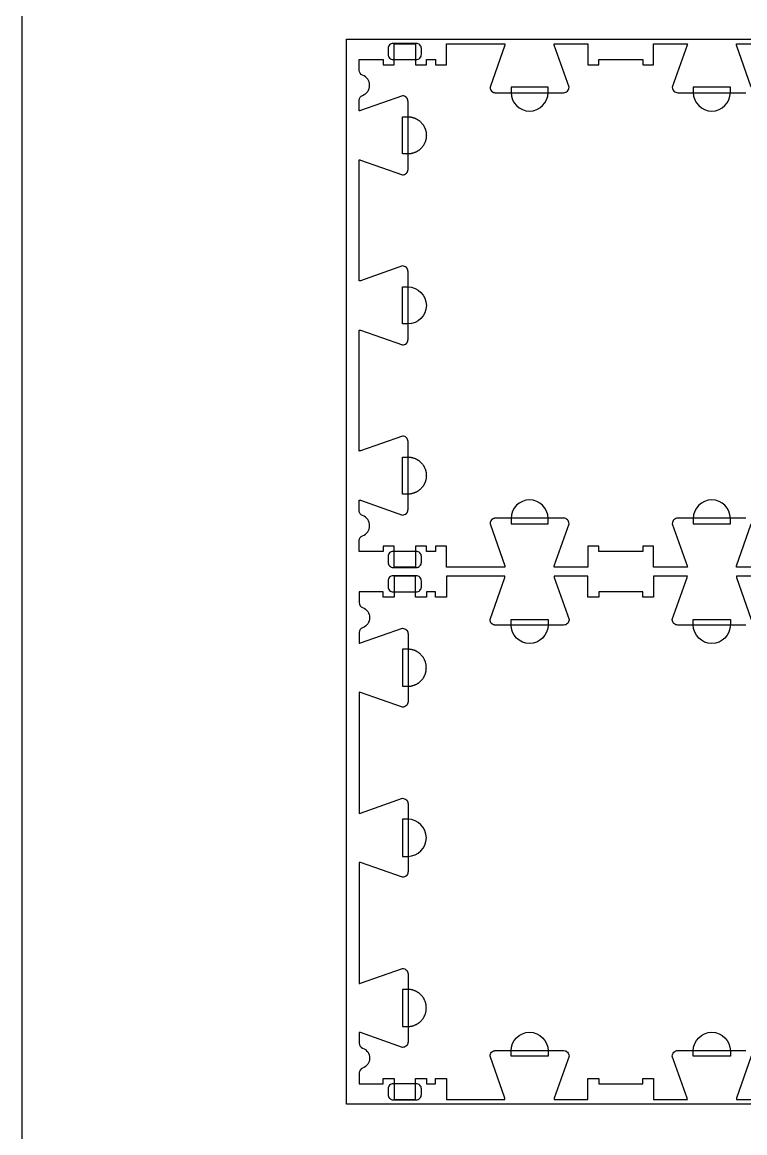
# Model space of a CAD drawing. Extents: x 2032 to 5216, y -19593 to -11999.
# Drawn here: x 2032 to 2860, y -13956 to -12684 of the extents above; entities that cross this region are included whole.
import ezdxf

# ---------------------------------------------------------------- set-up
doc = ezdxf.new("R2010")
doc.units = 0
for name, color, linetype in [('0_SHEET_SPRUCEPLY_2440X122', 1, 'CONTINUOUS'), ('4_ANYTOOL_CUTTHROUGH_OUTSI', 5, 'CONTINUOUS'), ('5_ANYTOOL_HALF_MILL_9MM_IN', 3, 'CONTINUOUS'), ('DONOTCUT', 18, 'CONTINUOUS')]:
    doc.layers.add(name, color=color, linetype=linetype)

msp = doc.modelspace()

# ---------------------------------------------------------------- linework, layer by layer
at = {"layer": '0_SHEET_SPRUCEPLY_2440X122'}
msp.add_lwpolyline([(4843.9, -12703.3), (4843.9, -13923.3), (2403.9, -13923.3), (2403.9, -12703.3)], close=True, dxfattribs=at)
at = {"layer": '4_ANYTOOL_CUTTHROUGH_OUTSI', "color": 5}
for points in [[(2861.7, -13252), (2783.7, -13252, 0.414214), (2777.4, -13258.3), (2777.4, -13258.3), (2777.4, -13258.4), (2794.3, -13306.6), (2794.3, -13306.6, -0.061485), (2794.6, -13308), (2756, -13308), (2756, -13284), (2743.5, -13284), (2743.5, -13290), (2693, -13290), (2693, -13284), (2680.5, -13284), (2680.5, -13308), (2641.9, -13308), (2641.9, -13308, -0.061485), (2642.1, -13306.6), (2659, -13258.4), (2659, -13258.3), (2659, -13258.3), (2659, -13258.3, 0.414214), (2652.8, -13252), (2574.8, -13252), (2574.6, -13252), (2574.5, -13252), (2574.3, -13252), (2574.1, -13252.1), (2574, -13252.1), (2573.8, -13252.1), (2573.7, -13252.1), (2573.5, -13252.1), (2573.4, -13252.2), (2573.2, -13252.2), (2573.1, -13252.3), (2572.9, -13252.3), (2572.8, -13252.3), (2572.6, -13252.4), (2572.5, -13252.5), (2572.4, -13252.5), (2572.2, -13252.6), (2572.1, -13252.6), (2571.9, -13252.7), (2571.8, -13252.8), (2571.7, -13252.8), (2571.5, -13252.9), (2571.4, -13253), (2571.3, -13253.1), (2571.1, -13253.2), (2571, -13253.3), (2570.9, -13253.4), (2570.8, -13253.5), (2570.7, -13253.6), (2570.5, -13253.7), (2570.4, -13253.8), (2570.3, -13253.9, 0.198912), (2568.5, -13258.3), (2568.5, -13258.3), (2568.5, -13258.4), (2585.4, -13306.6), (2585.4, -13306.6, -0.061485), (2585.6, -13308), (2568.2, -13308), (2518.5, -13308), (2518.5, -13284), (2506, -13284), (2506, -13290), (2495.5, -13290), (2495.5, -13284), (2483, -13284), (2483, -13308), (2458.5, -13308), (2458.5, -13284), (2446, -13284), (2446, -13290), (2418.5, -13290), (2418.5, -13277.6), (2418.5, -13277.6, -0.317837), (2422.3, -13272.2, 0.707107), (2422.3, -13249.1, -0.317837), (2418.5, -13243.7), (2418.5, -13231.3, -0.061485), (2419.8, -13231.5), (2468.1, -13248.4), (2468.2, -13248.4), (2468.2, -13248.4), (2468.2, -13248.4, 0.198912), (2472.6, -13246.6), (2472.7, -13246.5), (2472.8, -13246.4), (2472.9, -13246.3), (2473, -13246.2), (2473.1, -13246), (2473.2, -13245.9), (2473.3, -13245.8), (2473.4, -13245.7), (2473.5, -13245.5), (2473.6, -13245.4), (2473.6, -13245.3), (2473.7, -13245.1), (2473.8, -13245), (2473.9, -13244.9), (2473.9, -13244.7), (2474, -13244.6), (2474, -13244.4), (2474.1, -13244.3), (2474.1, -13244.1), (2474.2, -13244), (2474.2, -13243.8), (2474.3, -13243.7), (2474.3, -13243.5), (2474.3, -13243.4), (2474.4, -13243.2), (2474.4, -13243.1), (2474.4, -13242.9), (2474.4, -13242.8), (2474.4, -13242.6), (2474.4, -13242.5), (2474.5, -13242.3), (2474.5, -13242.2), (2474.5, -13164.2, 0.414214), (2468.2, -13157.9), (2468.2, -13157.9), (2468.1, -13157.9), (2419.8, -13174.8), (2419.8, -13174.8, -0.061485), (2418.5, -13175.1), (2418.5, -13036.4, -0.061485), (2419.8, -13036.6), (2468.1, -13053.5), (2468.2, -13053.5), (2468.2, -13053.5), (2468.2, -13053.5, 0.198912), (2472.6, -13051.7), (2472.7, -13051.6), (2472.8, -13051.5), (2472.9, -13051.4), (2473, -13051.3), (2473.1, -13051.1), (2473.2, -13051), (2473.3, -13050.9), (2473.4, -13050.8), (2473.5, -13050.6), (2473.6, -13050.5), (2473.6, -13050.4), (2473.7, -13050.2), (2473.8, -13050.1), (2473.9, -13050), (2473.9, -13049.8), (2474, -13049.7), (2474, -13049.5), (2474.1, -13049.4), (2474.1, -13049.2), (2474.2, -13049.1), (2474.2, -13048.9), (2474.3, -13048.8), (2474.3, -13048.6), (2474.3, -13048.5), (2474.4, -13048.3), (2474.4, -13048.2), (2474.4, -13048), (2474.4, -13047.9), (2474.4, -13047.7), (2474.4, -13047.6), (2474.5, -13047.4), (2474.5, -13047.3), (2474.5, -12969.3), (2474.5, -12969.1), (2474.4, -12969), (2474.4, -12968.8), (2474.4, -12968.7), (2474.4, -12968.5), (2474.4, -12968.4), (2474.4, -12968.2), (2474.3, -12968.1), (2474.3, -12967.9), (2474.3, -12967.8), (2474.2, -12967.6), (2474.2, -12967.5), (2474.1, -12967.3), (2474.1, -12967.2), (2474, -12967), (2474, -12966.9), (2473.9, -12966.7), (2473.9, -12966.6), (2473.8, -12966.5), (2473.7, -12966.3), (2473.6, -12966.2), (2473.6, -12966.1), (2473.5, -12965.9), (2473.4, -12965.8), (2473.3, -12965.7), (2473.2, -12965.5), (2473.1, -12965.4), (2473, -12965.3), (2472.9, -12965.2), (2472.8, -12965.1), (2472.7, -12965), (2472.6, -12964.9, 0.198912), (2468.2, -12963), (2468.2, -12963), (2468.1, -12963), (2419.8, -12979.9), (2419.8, -12979.9, -0.061485), (2418.5, -12980.2), (2418.5, -12841.5, -0.061485), (2419.8, -12841.7), (2468.1, -12858.6), (2468.2, -12858.6), (2468.2, -12858.6), (2468.2, -12858.6, 0.414214), (2474.5, -12852.4), (2474.5, -12774.4), (2474.5, -12774.2), (2474.4, -12774.1), (2474.4, -12773.9), (2474.4, -12773.8), (2474.4, -12773.6), (2474.4, -12773.5), (2474.4, -12773.3), (2474.3, -12773.2), (2474.3, -12773), (2474.3, -12772.9), (2474.2, -12772.7), (2474.2, -12772.6), (2474.1, -12772.4), (2474.1, -12772.3), (2474, -12772.1), (2474, -12772), (2473.9, -12771.8), (2473.9, -12771.7), (2473.8, -12771.6), (2473.7, -12771.4), (2473.6, -12771.3), (2473.6, -12771.2), (2473.5, -12771), (2473.4, -12770.9), (2473.3, -12770.8), (2473.2, -12770.6), (2473.1, -12770.5), (2473, -12770.4), (2472.9, -12770.3), (2472.8, -12770.2), (2472.7, -12770.1), (2472.6, -12770, 0.198912), (2468.2, -12768.1), (2468.2, -12768.1), (2468.1, -12768.1), (2419.8, -12785), (2419.8, -12785, -0.061485), (2418.5, -12785.3), (2418.5, -12772.9, -0.317837), (2422.3, -12767.5, 0.707107), (2422.3, -12744.4, -0.317837), (2418.5, -12738.9), (2418.5, -12726.5), (2446, -12726.5), (2446, -12732.5), (2458.5, -12732.5), (2458.5, -12708.5), (2483, -12708.5), (2483, -12732.5), (2495.5, -12732.5), (2495.5, -12726.5), (2506, -12726.5), (2506, -12732.5), (2518.5, -12732.5), (2518.5, -12732.3), (2518.5, -12732.3), (2518.5, -12708.5), (2585.6, -12708.5), (2585.6, -12708.5, -0.061485), (2585.4, -12709.9), (2568.5, -12758.2), (2568.5, -12758.2), (2568.5, -12758.3), (2568.5, -12758.3, 0.198912), (2570.3, -12762.7), (2570.4, -12762.8), (2570.5, -12762.9), (2570.7, -12763), (2570.8, -12763.1), (2570.9, -12763.2), (2571, -12763.3), (2571.1, -12763.4), (2571.3, -12763.5), (2571.4, -12763.6), (2571.5, -12763.6), (2571.7, -12763.7), (2571.8, -12763.8), (2571.9, -12763.9), (2572.1, -12763.9), (2572.2, -12764), (2572.4, -12764.1), (2572.5, -12764.1), (2572.6, -12764.2), (2572.8, -12764.2), (2572.9, -12764.3), (2573.1, -12764.3), (2573.2, -12764.3), (2573.4, -12764.4), (2573.5, -12764.4), (2573.7, -12764.4), (2573.8, -12764.5), (2574, -12764.5), (2574.1, -12764.5), (2574.3, -12764.5), (2574.5, -12764.5), (2574.6, -12764.5), (2574.8, -12764.5), (2652.8, -12764.5, 0.414214), (2659, -12758.3), (2659, -12758.2), (2659, -12758.2), (2642.1, -12709.9), (2642.1, -12709.9, -0.061485), (2641.9, -12708.5), (2680.5, -12708.5), (2680.5, -12732.5), (2693, -12732.5), (2693, -12726.5), (2743.5, -12726.5), (2743.5, -12732.5), (2756, -12732.5), (2756, -12708.5), (2794.6, -12708.5), (2794.6, -12708.5, -0.061485), (2794.3, -12709.9), (2777.4, -12758.2), (2777.4, -12758.3), (2777.4, -12758.3, 0.414214), (2783.7, -12764.5), (2861.7, -12764.5)], [(2867.9, -12758.2), (2851, -12709.9), (2851, -12709.9, -0.061485), (2850.8, -12708.5), (2918, -12708.5)], [(2868.2, -13308), (2850.8, -13308), (2850.8, -13308, -0.061485), (2851, -13306.6), (2867.9, -13258.4)], [(2861.7, -13374.5), (2783.7, -13374.5, -0.414214), (2777.4, -13368.3), (2777.4, -13368.2), (2777.4, -13368.2), (2794.3, -13319.9), (2794.3, -13319.9, 0.061485), (2794.6, -13318.5), (2756, -13318.5), (2756, -13342.5), (2743.5, -13342.5), (2743.5, -13336.5), (2693, -13336.5), (2693, -13342.5), (2680.5, -13342.5), (2680.5, -13318.5), (2641.9, -13318.5), (2641.9, -13318.5, 0.061485), (2642.1, -13319.9), (2659, -13368.2), (2659, -13368.2), (2659, -13368.3), (2659, -13368.3, -0.414214), (2652.8, -13374.5), (2574.8, -13374.5), (2574.6, -13374.5), (2574.5, -13374.5), (2574.3, -13374.5), (2574.1, -13374.5), (2574, -13374.5), (2573.8, -13374.5), (2573.7, -13374.4), (2573.5, -13374.4), (2573.4, -13374.4), (2573.2, -13374.3), (2573.1, -13374.3), (2572.9, -13374.3), (2572.8, -13374.2), (2572.6, -13374.2), (2572.5, -13374.1), (2572.4, -13374.1), (2572.2, -13374), (2572.1, -13373.9), (2571.9, -13373.9), (2571.8, -13373.8), (2571.7, -13373.7), (2571.5, -13373.6), (2571.4, -13373.6), (2571.3, -13373.5), (2571.1, -13373.4), (2571, -13373.3), (2570.9, -13373.2), (2570.8, -13373.1), (2570.7, -13373), (2570.5, -13372.9), (2570.4, -13372.8), (2570.3, -13372.7, -0.198912), (2568.5, -13368.3), (2568.5, -13368.2), (2568.5, -13368.2), (2585.4, -13319.9), (2585.4, -13319.9, 0.061485), (2585.6, -13318.5), (2518.5, -13318.5), (2518.5, -13342.5), (2506, -13342.5), (2506, -13336.5), (2495.5, -13336.5), (2495.5, -13342.5), (2483, -13342.5), (2483, -13318.5), (2458.5, -13318.5), (2458.5, -13342.5), (2446, -13342.5), (2446, -13336.5), (2418.5, -13336.5), (2418.5, -13348.9), (2418.5, -13348.9, 0.317837), (2422.3, -13354.4, -0.707107), (2422.3, -13377.5, 0.317837), (2418.5, -13382.9), (2418.5, -13395.3, 0.061485), (2419.8, -13395), (2468.1, -13378.1), (2468.2, -13378.1), (2468.2, -13378.1), (2468.2, -13378.1, -0.198912), (2472.6, -13380), (2472.7, -13380.1), (2472.8, -13380.2), (2472.9, -13380.3), (2473, -13380.4), (2473.1, -13380.5), (2473.2, -13380.6), (2473.3, -13380.8), (2473.4, -13380.9), (2473.5, -13381), (2473.6, -13381.2), (2473.6, -13381.3), (2473.7, -13381.4), (2473.8, -13381.6), (2473.9, -13381.7), (2473.9, -13381.8), (2474, -13382), (2474, -13382.1), (2474.1, -13382.3), (2474.1, -13382.4), (2474.2, -13382.6), (2474.2, -13382.7), (2474.3, -13382.9), (2474.3, -13383), (2474.3, -13383.2), (2474.4, -13383.3), (2474.4, -13383.5), (2474.4, -13383.6), (2474.4, -13383.8), (2474.4, -13383.9), (2474.4, -13384.1), (2474.5, -13384.2), (2474.5, -13384.4), (2474.5, -13462.4, -0.414214), (2468.2, -13468.6), (2468.2, -13468.6), (2468.1, -13468.6), (2419.8, -13451.7), (2419.8, -13451.7, 0.061485), (2418.5, -13451.5), (2418.5, -13590.2, 0.061485), (2419.8, -13589.9), (2468.1, -13573), (2468.2, -13573), (2468.2, -13573), (2468.2, -13573, -0.198912), (2472.6, -13574.9), (2472.7, -13575), (2472.8, -13575.1), (2472.9, -13575.2), (2473, -13575.3), (2473.1, -13575.4), (2473.2, -13575.5), (2473.3, -13575.7), (2473.4, -13575.8), (2473.5, -13575.9), (2473.6, -13576.1), (2473.6, -13576.2), (2473.7, -13576.3), (2473.8, -13576.5), (2473.9, -13576.6), (2473.9, -13576.7), (2474, -13576.9), (2474, -13577), (2474.1, -13577.2), (2474.1, -13577.3), (2474.2, -13577.5), (2474.2, -13577.6), (2474.3, -13577.8), (2474.3, -13577.9), (2474.3, -13578.1), (2474.4, -13578.2), (2474.4, -13578.4), (2474.4, -13578.5), (2474.4, -13578.7), (2474.4, -13578.8), (2474.4, -13579), (2474.5, -13579.1), (2474.5, -13579.3), (2474.5, -13657.3), (2474.5, -13657.4), (2474.4, -13657.6), (2474.4, -13657.7), (2474.4, -13657.9), (2474.4, -13658), (2474.4, -13658.2), (2474.4, -13658.3), (2474.3, -13658.5), (2474.3, -13658.6), (2474.3, -13658.8), (2474.2, -13658.9), (2474.2, -13659.1), (2474.1, -13659.2), (2474.1, -13659.4), (2474, -13659.5), (2474, -13659.7), (2473.9, -13659.8), (2473.9, -13660), (2473.8, -13660.1), (2473.7, -13660.2), (2473.6, -13660.4), (2473.6, -13660.5), (2473.5, -13660.6), (2473.4, -13660.8), (2473.3, -13660.9), (2473.2, -13661), (2473.1, -13661.1), (2473, -13661.3), (2472.9, -13661.4), (2472.8, -13661.5), (2472.7, -13661.6), (2472.6, -13661.7, -0.198912), (2468.2, -13663.5), (2468.2, -13663.5), (2468.1, -13663.5), (2419.8, -13646.6), (2419.8, -13646.6, 0.061485), (2418.5, -13646.4), (2418.5, -13785.1, 0.061485), (2419.8, -13784.8), (2468.1, -13767.9), (2468.2, -13767.9), (2468.2, -13767.9), (2468.2, -13767.9, -0.414214), (2474.5, -13774.2), (2474.5, -13852.2), (2474.5, -13852.3), (2474.4, -13852.5), (2474.4, -13852.6), (2474.4, -13852.8), (2474.4, -13852.9), (2474.4, -13853.1), (2474.4, -13853.2), (2474.3, -13853.4), (2474.3, -13853.5), (2474.3, -13853.7), (2474.2, -13853.8), (2474.2, -13854), (2474.1, -13854.1), (2474.1, -13854.3), (2474, -13854.4), (2474, -13854.6), (2473.9, -13854.7), (2473.9, -13854.9), (2473.8, -13855), (2473.7, -13855.1), (2473.6, -13855.3), (2473.6, -13855.4), (2473.5, -13855.5), (2473.4, -13855.7), (2473.3, -13855.8), (2473.2, -13855.9), (2473.1, -13856), (2473, -13856.2), (2472.9, -13856.3), (2472.8, -13856.4), (2472.7, -13856.5), (2472.6, -13856.6, -0.198912), (2468.2, -13858.4), (2468.2, -13858.4), (2468.1, -13858.4), (2419.8, -13841.5), (2419.8, -13841.5, 0.061485), (2418.5, -13841.3), (2418.5, -13853.7, 0.317837), (2422.3, -13859.1, -0.707107), (2422.3, -13882.2, 0.317837), (2418.5, -13887.6), (2418.5, -13900), (2446, -13900), (2446, -13894), (2458.5, -13894), (2458.5, -13918), (2483, -13918), (2483, -13894), (2495.5, -13894), (2495.5, -13900), (2506, -13900), (2506, -13894), (2506.2, -13894), (2506.2, -13894), (2518.5, -13894), (2518.5, -13918), (2585.6, -13918), (2585.6, -13918, 0.061485), (2585.4, -13916.6), (2568.5, -13868.4), (2568.5, -13868.3), (2568.5, -13868.3), (2568.5, -13868.3, -0.198912), (2570.3, -13863.9), (2570.4, -13863.8), (2570.5, -13863.7), (2570.7, -13863.6), (2570.8, -13863.5), (2570.9, -13863.4), (2571, -13863.3), (2571.1, -13863.2), (2571.3, -13863.1), (2571.4, -13863), (2571.5, -13862.9), (2571.7, -13862.8), (2571.8, -13862.8), (2571.9, -13862.7), (2572.1, -13862.6), (2572.2, -13862.6), (2572.4, -13862.5), (2572.5, -13862.5), (2572.6, -13862.4), (2572.8, -13862.3), (2572.9, -13862.3), (2573.1, -13862.3), (2573.2, -13862.2), (2573.4, -13862.2), (2573.5, -13862.1), (2573.7, -13862.1), (2573.8, -13862.1), (2574, -13862.1), (2574.1, -13862.1), (2574.3, -13862), (2574.5, -13862), (2574.6, -13862), (2574.8, -13862), (2652.8, -13862, -0.414214), (2659, -13868.3), (2659, -13868.3), (2659, -13868.4), (2642.1, -13916.6), (2642.1, -13916.6, 0.061485), (2641.9, -13918), (2680.5, -13918), (2680.5, -13894), (2693, -13894), (2693, -13900), (2743.5, -13900), (2743.5, -13894), (2756, -13894), (2756, -13918), (2794.6, -13918), (2794.6, -13918, 0.061485), (2794.3, -13916.6), (2777.4, -13868.4), (2777.4, -13868.3), (2777.4, -13868.3), (2777.4, -13868.3, -0.414214), (2783.7, -13862), (2861.7, -13862)], [(2918, -13318.5), (2850.8, -13318.5), (2850.8, -13318.5, 0.061485), (2851, -13319.9), (2867.9, -13368.2)], [(2867.9, -13868.4), (2851, -13916.6), (2851, -13916.6, 0.061485), (2850.8, -13918), (2868.2, -13918)]]:
    msp.add_lwpolyline(points, format="xyb", dxfattribs=at)
at = {"layer": '5_ANYTOOL_HALF_MILL_9MM_IN', "color": 3}
for points in [[(2457.6, -12708, 0.414214), (2451.6, -12714), (2451.6, -12720.5, 0.414214), (2457.6, -12726.5), (2483.8, -12726.5, 0.414214), (2489.8, -12720.5), (2489.8, -12714, 0.414214), (2483.8, -12708)], [(2592.5, -12764.3, 1), (2635, -12764.3), (2635, -12764), (2635, -12758), (2592.5, -12758), (2592.5, -12764), (2592.5, -12764.3)], [(2801.4, -12764.3, 1), (2843.9, -12764.3), (2843.9, -12764), (2843.9, -12758), (2801.4, -12758), (2801.4, -12764), (2801.4, -12764.3)], [(2474.2, -12987, -1), (2474.2, -13029.5), (2474, -13029.5), (2468, -13029.5), (2468, -12987), (2474, -12987), (2474.2, -12987)], [(2635, -13252.3, 1), (2592.5, -13252.3), (2592.5, -13252.5), (2592.5, -13258.5), (2635, -13258.5), (2635, -13252.5), (2635, -13252.3)], [(2843.9, -13252.3, 1), (2801.4, -13252.3), (2801.4, -13252.5), (2801.4, -13258.5), (2843.9, -13258.5), (2843.9, -13252.5), (2843.9, -13252.3)], [(2457.6, -13290, 0.414214), (2451.6, -13296), (2451.6, -13302.5, 0.414214), (2457.6, -13308.5), (2483.8, -13308.5, 0.414214), (2489.8, -13302.5), (2489.8, -13296, 0.414214), (2483.8, -13290)], [(2457.6, -13318, 0.414214), (2451.6, -13324), (2451.6, -13330.5, 0.414214), (2457.6, -13336.5), (2483.8, -13336.5, 0.414214), (2489.8, -13330.5), (2489.8, -13324, 0.414214), (2483.8, -13318)], [(2635, -13374.3, -1), (2592.5, -13374.3), (2592.5, -13374), (2592.5, -13368), (2635, -13368), (2635, -13374), (2635, -13374.3)], [(2843.9, -13374.3, -1), (2801.4, -13374.3), (2801.4, -13374), (2801.4, -13368), (2843.9, -13368), (2843.9, -13374), (2843.9, -13374.3)], [(2474.2, -13639.5, 1), (2474.2, -13597), (2474, -13597), (2468, -13597), (2468, -13639.5), (2474, -13639.5), (2474.2, -13639.5)], [(2592.5, -13862.3, -1), (2635, -13862.3), (2635, -13862.5), (2635, -13868.5), (2592.5, -13868.5), (2592.5, -13862.5), (2592.5, -13862.3)], [(2801.4, -13862.3, -1), (2843.9, -13862.3), (2843.9, -13862.5), (2843.9, -13868.5), (2801.4, -13868.5), (2801.4, -13862.5), (2801.4, -13862.3)], [(2457.6, -13900, 0.414214), (2451.6, -13906), (2451.6, -13912.5, 0.414214), (2457.6, -13918.5), (2483.8, -13918.5, 0.414214), (2489.8, -13912.5), (2489.8, -13906, 0.414214), (2483.8, -13900)]]:
    msp.add_lwpolyline(points, format="xyb", close=True, dxfattribs=at)
for points in [[(2474.2, -12792.1), (2474.7, -12792.1), (2475.2, -12792.2), (2475.6, -12792.2), (2476.1, -12792.2), (2476.6, -12792.3), (2477.1, -12792.3), (2477.6, -12792.4), (2478.1, -12792.5), (2478.6, -12792.6), (2479.1, -12792.7), (2479.6, -12792.8), (2480.1, -12793), (2480.5, -12793.1), (2481, -12793.3), (2481.5, -12793.4), (2482, -12793.6), (2482.5, -12793.8), (2483, -12794), (2483.5, -12794.3), (2484, -12794.5), (2484.4, -12794.8), (2484.9, -12795), (2485.4, -12795.3), (2485.8, -12795.6), (2486.3, -12795.9), (2486.7, -12796.2), (2487.2, -12796.5), (2487.6, -12796.9), (2488, -12797.2), (2488.4, -12797.6), (2488.8, -12798), (2489.2, -12798.4), (2489.6, -12798.8), (2490, -12799.2), (2490.4, -12799.6), (2490.7, -12800), (2491, -12800.4), (2491.4, -12800.9), (2491.7, -12801.3), (2492, -12801.8), (2492.3, -12802.2), (2492.6, -12802.7), (2492.8, -12803.1), (2493.1, -12803.6), (2493.3, -12804.1), (2493.5, -12804.6), (2493.8, -12805.1), (2494, -12805.6), (2494.1, -12806.1), (2494.3, -12806.5), (2494.5, -12807), (2494.6, -12807.5), (2494.8, -12808), (2494.9, -12808.5), (2495, -12809), (2495.1, -12809.5), (2495.2, -12810), (2495.3, -12810.5), (2495.3, -12811), (2495.4, -12811.5), (2495.4, -12812), (2495.4, -12812.4), (2495.4, -12812.9), (2495.5, -12813.4), (2495.4, -12813.9), (2495.4, -12814.3), (2495.4, -12814.8), (2495.4, -12815.3), (2495.3, -12815.8), (2495.3, -12816.3), (2495.2, -12816.8), (2495.1, -12817.2), (2495, -12817.7), (2494.9, -12818.2), (2494.8, -12818.7), (2494.6, -12819.2), (2494.5, -12819.7), (2494.3, -12820.2), (2494.1, -12820.7), (2494, -12821.2), (2493.8, -12821.7), (2493.5, -12822.2), (2493.3, -12822.7), (2493.1, -12823.1), (2492.8, -12823.6), (2492.6, -12824.1), (2492.3, -12824.6), (2492, -12825), (2491.7, -12825.5), (2491.4, -12825.9), (2491, -12826.3), (2490.7, -12826.8), (2490.4, -12827.2), (2490, -12827.6), (2489.6, -12828), (2489.2, -12828.4), (2488.8, -12828.8), (2488.4, -12829.2), (2488, -12829.5), (2487.6, -12829.9), (2487.2, -12830.2), (2486.7, -12830.5), (2486.3, -12830.9), (2485.8, -12831.2), (2485.4, -12831.5), (2484.9, -12831.7), (2484.4, -12832), (2484, -12832.3), (2483.5, -12832.5), (2483, -12832.7), (2482.5, -12832.9), (2482, -12833.1), (2481.5, -12833.3), (2481, -12833.5), (2480.5, -12833.7), (2480.1, -12833.8), (2479.6, -12833.9), (2479.1, -12834.1), (2478.6, -12834.2), (2478.1, -12834.3), (2477.6, -12834.4), (2477.1, -12834.4), (2476.6, -12834.5), (2476.1, -12834.5), (2475.6, -12834.6), (2475.2, -12834.6), (2474.7, -12834.6), (2474.2, -12834.6), (2474, -12834.6), (2468, -12834.6), (2468, -12792.1), (2474, -12792.1), (2474.2, -12792.1)], [(2474.2, -13181.9), (2474.7, -13181.9), (2475.2, -13182), (2475.6, -13182), (2476.1, -13182), (2476.6, -13182.1), (2477.1, -13182.1), (2477.6, -13182.2), (2478.1, -13182.3), (2478.6, -13182.4), (2479.1, -13182.5), (2479.6, -13182.6), (2480.1, -13182.8), (2480.5, -13182.9), (2481, -13183.1), (2481.5, -13183.2), (2482, -13183.4), (2482.5, -13183.6), (2483, -13183.8), (2483.5, -13184.1), (2484, -13184.3), (2484.4, -13184.6), (2484.9, -13184.8), (2485.4, -13185.1), (2485.8, -13185.4), (2486.3, -13185.7), (2486.7, -13186), (2487.2, -13186.3), (2487.6, -13186.7), (2488, -13187), (2488.4, -13187.4), (2488.8, -13187.8), (2489.2, -13188.2), (2489.6, -13188.6), (2490, -13189), (2490.4, -13189.4), (2490.7, -13189.8), (2491, -13190.2), (2491.4, -13190.7), (2491.7, -13191.1), (2492, -13191.6), (2492.3, -13192), (2492.6, -13192.5), (2492.8, -13192.9), (2493.1, -13193.4), (2493.3, -13193.9), (2493.5, -13194.4), (2493.8, -13194.9), (2494, -13195.4), (2494.1, -13195.9), (2494.3, -13196.3), (2494.5, -13196.8), (2494.6, -13197.3), (2494.8, -13197.8), (2494.9, -13198.3), (2495, -13198.8), (2495.1, -13199.3), (2495.2, -13199.8), (2495.3, -13200.3), (2495.3, -13200.8), (2495.4, -13201.3), (2495.4, -13201.8), (2495.4, -13202.2), (2495.4, -13202.7), (2495.5, -13203.2), (2495.4, -13203.7), (2495.4, -13204.1), (2495.4, -13204.6), (2495.4, -13205.1), (2495.3, -13205.6), (2495.3, -13206.1), (2495.2, -13206.6), (2495.1, -13207), (2495, -13207.5), (2494.9, -13208), (2494.8, -13208.5), (2494.6, -13209), (2494.5, -13209.5), (2494.3, -13210), (2494.1, -13210.5), (2494, -13211), (2493.8, -13211.5), (2493.5, -13212), (2493.3, -13212.5), (2493.1, -13212.9), (2492.8, -13213.4), (2492.6, -13213.9), (2492.3, -13214.4), (2492, -13214.8), (2491.7, -13215.3), (2491.4, -13215.7), (2491, -13216.1), (2490.7, -13216.6), (2490.4, -13217), (2490, -13217.4), (2489.6, -13217.8), (2489.2, -13218.2), (2488.8, -13218.6), (2488.4, -13219), (2488, -13219.3), (2487.6, -13219.7), (2487.2, -13220), (2486.7, -13220.3), (2486.3, -13220.7), (2485.8, -13221), (2485.4, -13221.3), (2484.9, -13221.5), (2484.4, -13221.8), (2484, -13222.1), (2483.5, -13222.3), (2483, -13222.5), (2482.5, -13222.7), (2482, -13222.9), (2481.5, -13223.1), (2481, -13223.3), (2480.5, -13223.5), (2480.1, -13223.6), (2479.6, -13223.7), (2479.1, -13223.9), (2478.6, -13224), (2478.1, -13224.1), (2477.6, -13224.2), (2477.1, -13224.2), (2476.6, -13224.3), (2476.1, -13224.3), (2475.6, -13224.4), (2475.2, -13224.4), (2474.7, -13224.4), (2474.2, -13224.4), (2474, -13224.4), (2468, -13224.4), (2468, -13181.9), (2474, -13181.9), (2474.2, -13181.9)], [(2474.2, -13444.6), (2474.7, -13444.6), (2475.2, -13444.6), (2475.6, -13444.6), (2476.1, -13444.5), (2476.6, -13444.5), (2477.1, -13444.4), (2477.6, -13444.4), (2478.1, -13444.3), (2478.6, -13444.2), (2479.1, -13444.1), (2479.6, -13443.9), (2480.1, -13443.8), (2480.5, -13443.7), (2481, -13443.5), (2481.5, -13443.3), (2482, -13443.1), (2482.5, -13442.9), (2483, -13442.7), (2483.5, -13442.5), (2484, -13442.3), (2484.4, -13442), (2484.9, -13441.7), (2485.4, -13441.5), (2485.8, -13441.2), (2486.3, -13440.9), (2486.7, -13440.5), (2487.2, -13440.2), (2487.6, -13439.9), (2488, -13439.5), (2488.4, -13439.2), (2488.8, -13438.8), (2489.2, -13438.4), (2489.6, -13438), (2490, -13437.6), (2490.4, -13437.2), (2490.7, -13436.8), (2491, -13436.3), (2491.4, -13435.9), (2491.7, -13435.5), (2492, -13435), (2492.3, -13434.6), (2492.6, -13434.1), (2492.8, -13433.6), (2493.1, -13433.1), (2493.3, -13432.7), (2493.5, -13432.2), (2493.8, -13431.7), (2494, -13431.2), (2494.1, -13430.7), (2494.3, -13430.2), (2494.5, -13429.7), (2494.6, -13429.2), (2494.8, -13428.7), (2494.9, -13428.2), (2495, -13427.7), (2495.1, -13427.2), (2495.2, -13426.8), (2495.3, -13426.3), (2495.3, -13425.8), (2495.4, -13425.3), (2495.4, -13424.8), (2495.4, -13424.3), (2495.4, -13423.9), (2495.5, -13423.4), (2495.4, -13422.9), (2495.4, -13422.4), (2495.4, -13422), (2495.4, -13421.5), (2495.3, -13421), (2495.3, -13420.5), (2495.2, -13420), (2495.1, -13419.5), (2495, -13419), (2494.9, -13418.5), (2494.8, -13418), (2494.6, -13417.5), (2494.5, -13417), (2494.3, -13416.5), (2494.1, -13416.1), (2494, -13415.6), (2493.8, -13415.1), (2493.5, -13414.6), (2493.3, -13414.1), (2493.1, -13413.6), (2492.8, -13413.1), (2492.6, -13412.7), (2492.3, -13412.2), (2492, -13411.8), (2491.7, -13411.3), (2491.4, -13410.9), (2491, -13410.4), (2490.7, -13410), (2490.4, -13409.6), (2490, -13409.2), (2489.6, -13408.8), (2489.2, -13408.4), (2488.8, -13408), (2488.4, -13407.6), (2488, -13407.2), (2487.6, -13406.9), (2487.2, -13406.5), (2486.7, -13406.2), (2486.3, -13405.9), (2485.8, -13405.6), (2485.4, -13405.3), (2484.9, -13405), (2484.4, -13404.8), (2484, -13404.5), (2483.5, -13404.3), (2483, -13404), (2482.5, -13403.8), (2482, -13403.6), (2481.5, -13403.4), (2481, -13403.3), (2480.5, -13403.1), (2480.1, -13403), (2479.6, -13402.8), (2479.1, -13402.7), (2478.6, -13402.6), (2478.1, -13402.5), (2477.6, -13402.4), (2477.1, -13402.3), (2476.6, -13402.3), (2476.1, -13402.2), (2475.6, -13402.2), (2475.2, -13402.2), (2474.7, -13402.1), (2474.2, -13402.1), (2474, -13402.1), (2468, -13402.1), (2468, -13444.6), (2474, -13444.6), (2474.2, -13444.6)], [(2474.2, -13834.4), (2474.7, -13834.4), (2475.2, -13834.4), (2475.6, -13834.4), (2476.1, -13834.3), (2476.6, -13834.3), (2477.1, -13834.2), (2477.6, -13834.2), (2478.1, -13834.1), (2478.6, -13834), (2479.1, -13833.9), (2479.6, -13833.7), (2480.1, -13833.6), (2480.5, -13833.5), (2481, -13833.3), (2481.5, -13833.1), (2482, -13832.9), (2482.5, -13832.7), (2483, -13832.5), (2483.5, -13832.3), (2484, -13832.1), (2484.4, -13831.8), (2484.9, -13831.5), (2485.4, -13831.3), (2485.8, -13831), (2486.3, -13830.7), (2486.7, -13830.3), (2487.2, -13830), (2487.6, -13829.7), (2488, -13829.3), (2488.4, -13829), (2488.8, -13828.6), (2489.2, -13828.2), (2489.6, -13827.8), (2490, -13827.4), (2490.4, -13827), (2490.7, -13826.6), (2491, -13826.1), (2491.4, -13825.7), (2491.7, -13825.3), (2492, -13824.8), (2492.3, -13824.4), (2492.6, -13823.9), (2492.8, -13823.4), (2493.1, -13822.9), (2493.3, -13822.5), (2493.5, -13822), (2493.8, -13821.5), (2494, -13821), (2494.1, -13820.5), (2494.3, -13820), (2494.5, -13819.5), (2494.6, -13819), (2494.8, -13818.5), (2494.9, -13818), (2495, -13817.5), (2495.1, -13817), (2495.2, -13816.6), (2495.3, -13816.1), (2495.3, -13815.6), (2495.4, -13815.1), (2495.4, -13814.6), (2495.4, -13814.1), (2495.4, -13813.7), (2495.5, -13813.2), (2495.4, -13812.7), (2495.4, -13812.2), (2495.4, -13811.8), (2495.4, -13811.3), (2495.3, -13810.8), (2495.3, -13810.3), (2495.2, -13809.8), (2495.1, -13809.3), (2495, -13808.8), (2494.9, -13808.3), (2494.8, -13807.8), (2494.6, -13807.3), (2494.5, -13806.8), (2494.3, -13806.3), (2494.1, -13805.9), (2494, -13805.4), (2493.8, -13804.9), (2493.5, -13804.4), (2493.3, -13803.9), (2493.1, -13803.4), (2492.8, -13802.9), (2492.6, -13802.5), (2492.3, -13802), (2492, -13801.6), (2491.7, -13801.1), (2491.4, -13800.7), (2491, -13800.2), (2490.7, -13799.8), (2490.4, -13799.4), (2490, -13799), (2489.6, -13798.6), (2489.2, -13798.2), (2488.8, -13797.8), (2488.4, -13797.4), (2488, -13797), (2487.6, -13796.7), (2487.2, -13796.3), (2486.7, -13796), (2486.3, -13795.7), (2485.8, -13795.4), (2485.4, -13795.1), (2484.9, -13794.8), (2484.4, -13794.6), (2484, -13794.3), (2483.5, -13794.1), (2483, -13793.8), (2482.5, -13793.6), (2482, -13793.4), (2481.5, -13793.2), (2481, -13793.1), (2480.5, -13792.9), (2480.1, -13792.8), (2479.6, -13792.6), (2479.1, -13792.5), (2478.6, -13792.4), (2478.1, -13792.3), (2477.6, -13792.2), (2477.1, -13792.1), (2476.6, -13792.1), (2476.1, -13792), (2475.6, -13792), (2475.2, -13792), (2474.7, -13791.9), (2474.2, -13791.9), (2474, -13791.9), (2468, -13791.9), (2468, -13834.4), (2474, -13834.4), (2474.2, -13834.4)]]:
    msp.add_lwpolyline(points, close=True, dxfattribs=at)
at = {"layer": 'DONOTCUT'}
msp.add_lwpolyline([(5215.6, -19592.7), (2032.2, -19592.7), (2032.2, -11999.3), (5215.6, -11999.3)], close=True, dxfattribs=at)

doc.saveas('drawing.dxf')
